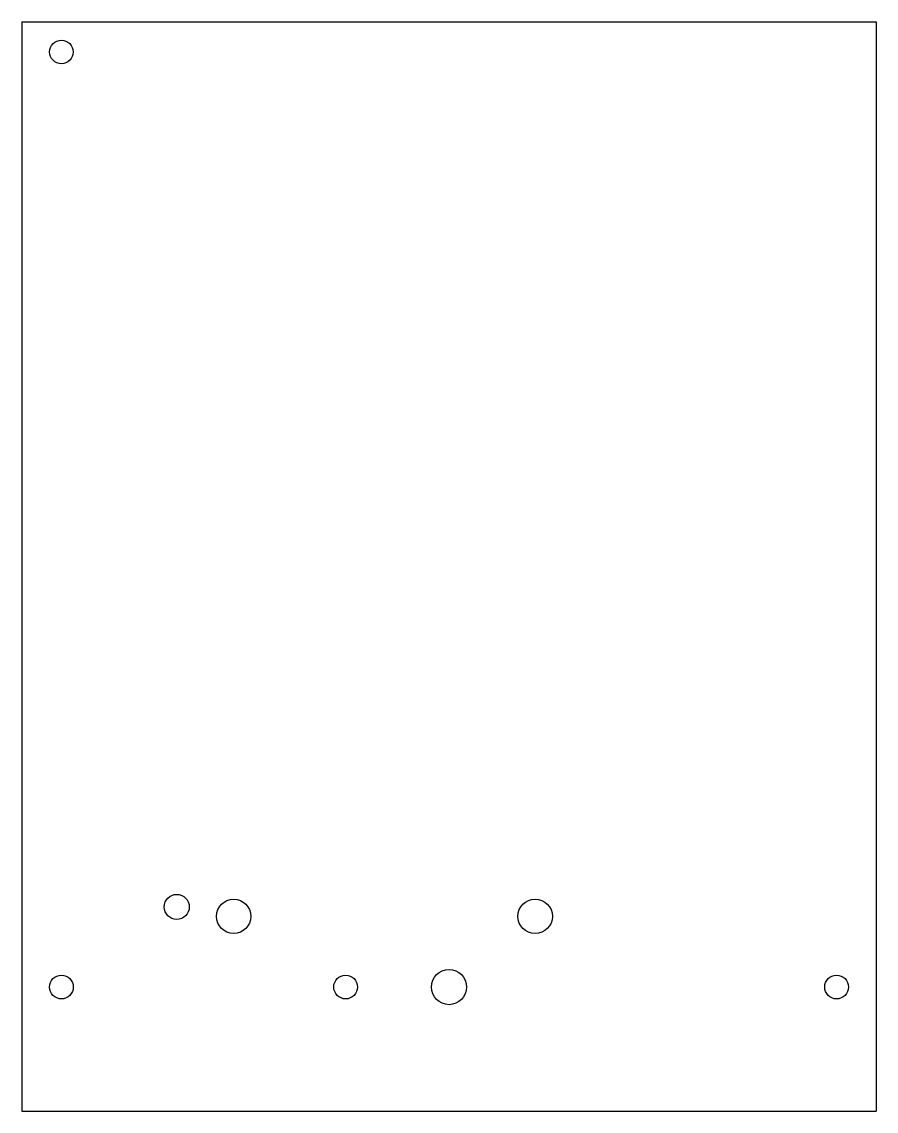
# Model space of a CAD drawing. Header units: millimetres. Extents: x -496 to 496, y -39 to 1225.
import ezdxf

# ---------------------------------------------------------------- set-up
doc = ezdxf.new("R2010")
doc.units = ezdxf.units.MM

msp = doc.modelspace()

# ---------------------------------------------------------------- linework, layer by layer
at = {"color": 7, "linetype": 'Continuous', "lineweight": 25}
for p, q in [((-496, 1225), (-496, -39)), ((-496, 1225), (496, 1225)), ((496, 1225), (496, -39)), ((-496, -39), (496, -39))]:
    msp.add_line(p, q, dxfattribs=at)
for centre, radius in [((-450, 1190), 13.7), ((-316, 198.1), 14.5), ((-250, 187.1), 20), ((100, 187.1), 20), ((-450, 105.1), 13.8), ((-120, 105.1), 13.8), ((0, 105.1), 20.5), ((450, 105.1), 13.8)]:
    msp.add_circle(centre, radius, dxfattribs=at)

doc.saveas('drawing.dxf')
